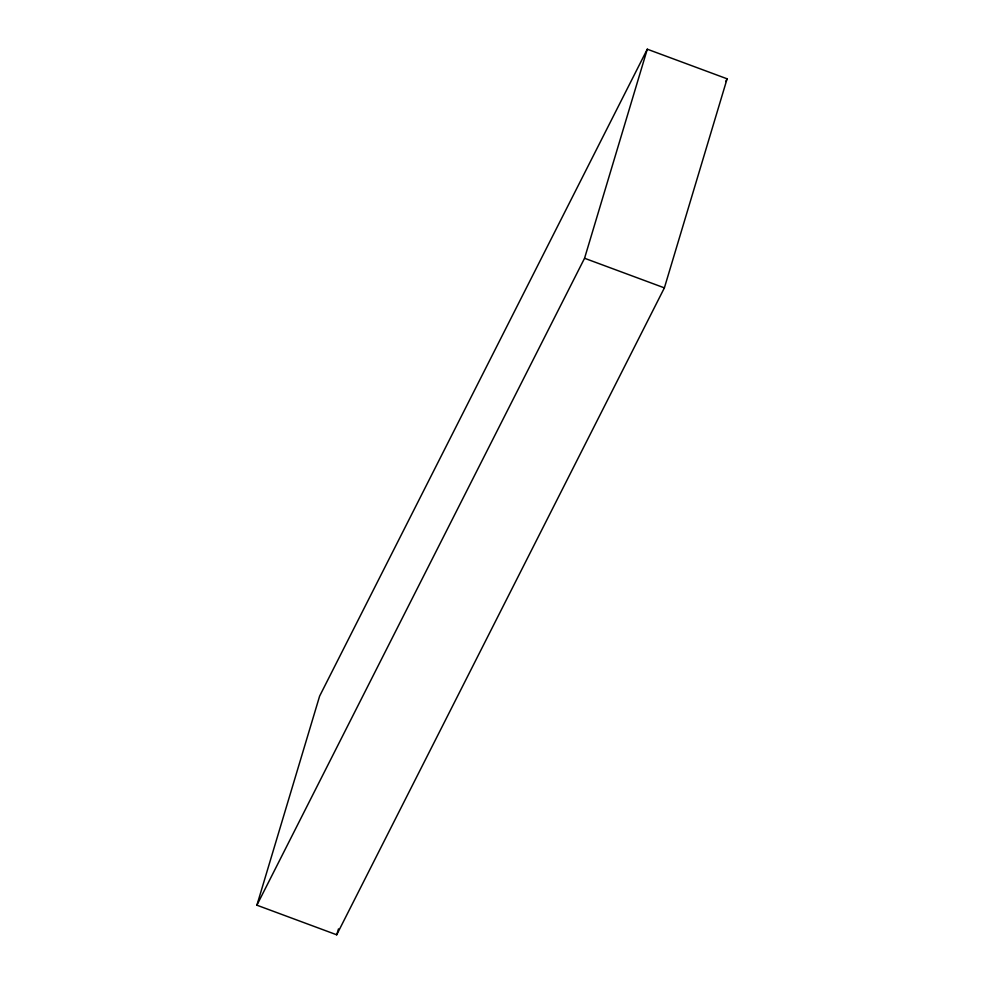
<?xml version="1.0" encoding="UTF-8"?>
<svg xmlns="http://www.w3.org/2000/svg" width="984" height="984" viewBox="0 0 984 984"><rect width="100%" height="100%" fill="white"/><g stroke="black" fill="none" stroke-linecap="round" stroke-linejoin="round"><path stroke-width="1.48" d="M256.898 905.194L319.615 696.131L647.288 49.2L727.102 78.806L664.385 287.869L336.712 934.8L256.898 905.194L584.558 258.263L647.288 49.2M336.712 934.8L338.484 928.908M725.725 81.537L727.102 78.806M584.558 258.263L664.385 287.869"/></g></svg>
